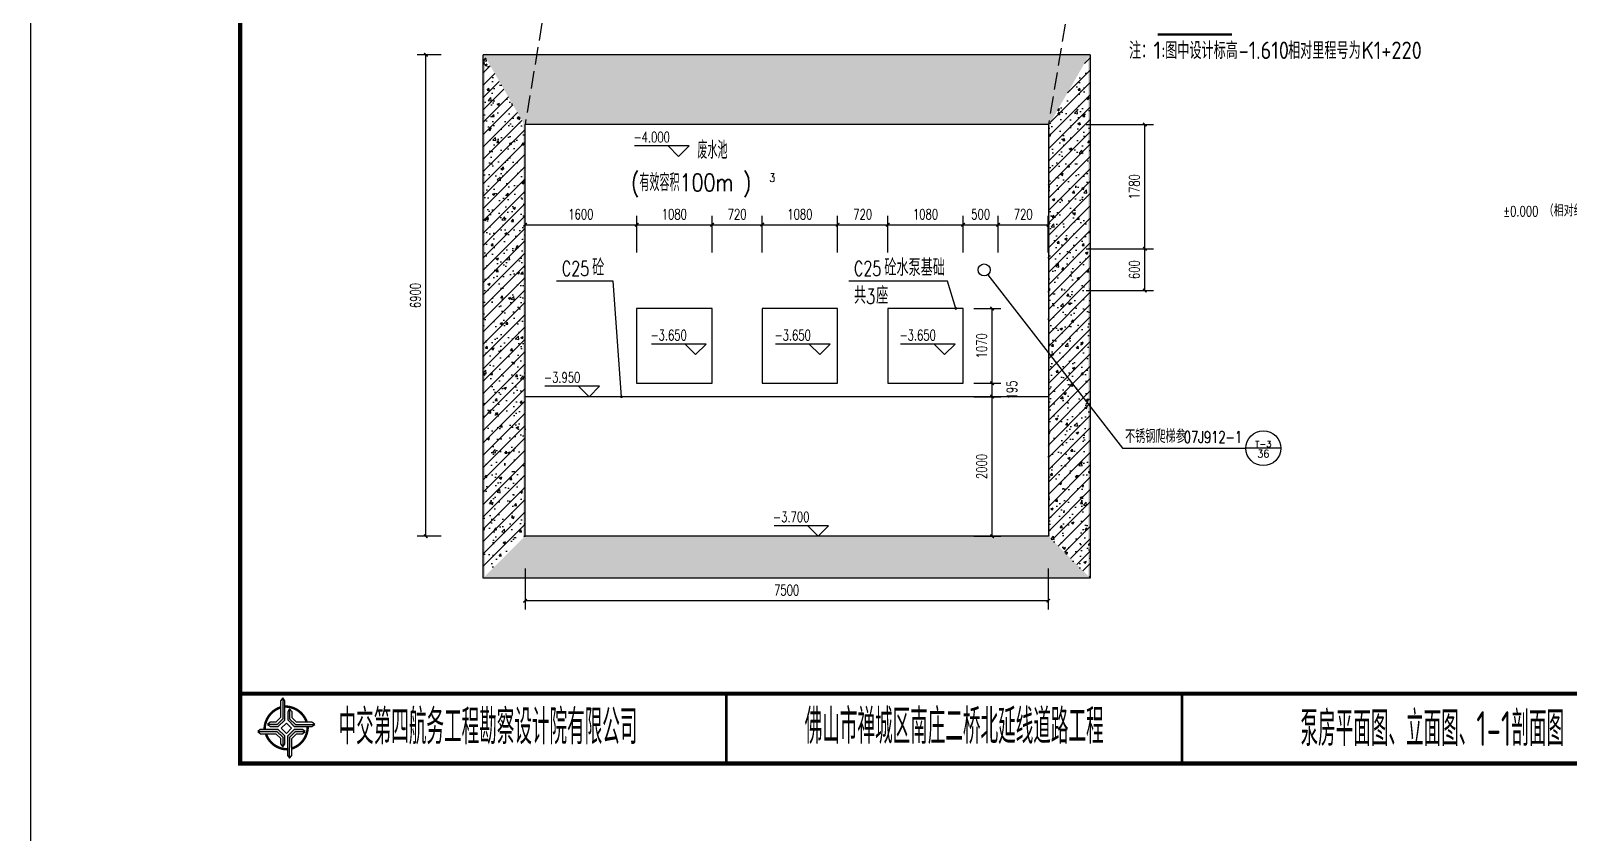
# Model space of a CAD drawing. Extents: x 45837 to 287007, y -98586 to 328021.
# Drawn here: x 45837 to 67887, y -68886 to -57385 of the extents above; entities that cross this region are included whole.
import ezdxf
from ezdxf.enums import TextEntityAlignment as Align

# ---------------------------------------------------------------- set-up
doc = ezdxf.new("R2010")
doc.units = 0
doc.header["$LTSCALE"] = 1000
doc.header["$MEASUREMENT"] = 0
doc.linetypes.add('DASH', pattern=[0.35, 0.25, -0.1])
for name, color, linetype in [('AXIS', 3, 'Continuous'), ('DIM_ELEV', 3, 'Continuous'), ('DIM_IDEN', 3, 'Continuous'), ('DIM_LEAD', 3, 'Continuous'), ('DIM_SYMB', 3, 'Continuous'), ('HIDE_B', 7, 'Continuous'), ('PUB_DIM', 3, 'Continuous'), ('PUB_HATCH', 8, 'Continuous'), ('PUB_TEXT', 7, 'Continuous'), ('PUB_WALL', 9, 'Continuous'), ('WALL', 9, 'Continuous'), ('图框', 7, 'Continuous')]:
    doc.layers.add(name, color=color, linetype=linetype)
doc.styles.add('_TCH_DIM', font='SIMPLEX', dxfattribs={"bigfont": 'GBCBIG'})
doc.styles.add('_TCH_LABEL', font='COMPLEX', dxfattribs={"bigfont": 'GBCBIG'})
doc.styles.add('DIM_FONT', font='SIMPLEX', dxfattribs={"width": 0.7, "bigfont": 'GBCBIG'})
doc.styles.add('HZTXT', font='SIMPLEX.shx', dxfattribs={"width": 0.8, "bigfont": 'gbhzfs.shx'})
doc.styles.get("Standard").update_dxf_attribs({"font": 'gbenor.shx', "bigfont": 'gbcbig.shx'})
doc.dimstyles.new('DIMN50', dxfattribs={"dimscale": 0.5, "dimtxt": 300, "dimasz": 100, "dimexe": 250, "dimexo": 300, "dimgap": 150, "dimtad": 1, "dimdec": 0, "dimzin": 0, "dimdsep": 46, "dimtxsty": 'DIM_FONT', "dimblk": 'ARCHTICK', "dimcen": 0.09, "dimclrt": 7, "dimazin": 2, "dimtfac": 1, "dimtdec": 0, "dimtix": 1, "dimtmove": 2, "dimatfit": 3, "dimldrblk": 'ARCHTICK', "dimfxl": 0, "dimtolj": 1, "dimtzin": 0, "dimarcsym": 0})
pattern_1 = [(45, (0, 0), (-88.38835, 88.38835), []), (50, (0, 0), (358.6301, -31.3761), [37.5, -412.5]), (355, (0, 0), (-69.3757, 376.096), [30, -330]), (100.4514, (29.9, -2.6), (289.2547, 344.7198), [31.8701, -350.571]), (46.1842, (0, 100), (533.6205, -82.7595), [56.25, -618.75]), (96.6356, (44.47, 93.1), (467.3314, 487.059), [47.805, -525.8565]), (351.1842, (0, 100), (467.331, 487.0593), [45, -495]), (21, (50, 75), (298.4535, -201.3094), [37.5, -412.5]), (326, (50, 75), (121.6577, 362.575), [30, -330]), (71.4514, (74.87, 58.22), (420.1113, 161.2652), [31.8701, -350.571]), (37.5, (0, 0), (6.07993, 166.44693), [0, -326, 0, -335, 0, -331.25]), (7.5, (0, 0), (131.53477, 197.20586), [0, -191, 0, -318.5, 0, -126.25]), (327.5, (-111.5, 0), (266.91122, -11.27744), [0, -125, 0, -390, 0, -517.5]), (317.5, (-161.5, 0), (291.5931, 50.0525), [0, -162.5, 0, -259, 0, -367.5])]

# ---------------------------------------------------------------- blocks, each defined once
blk = doc.blocks.new('tb')
at = {"lineweight": -3}
h = blk.add_hatch(color=256, dxfattribs=at)
h.paths.add_polyline_path([(-1.23, -0.13), (-3.78, -0.14), (-4.14, -0.41), (-1.4, -0.44), (-0.56, -1.24), (-0.54, -2.62), (-0.27, -2.2), (-0.26, -1.06)])
h.paths.add_polyline_path([(0.13, -1.08), (0.14, -3.86), (0.41, -4.26), (0.44, -1.24), (1.25, -0.43), (2.66, -0.43), (2.26, -0.16), (1.07, -0.15)])
h.paths.add_polyline_path([(1.08, 0.3), (3.62, 0.3), (4.02, 0.56), (1.25, 0.57), (0.43, 1.39), (0.43, 2.8), (0.16, 2.41), (0.15, 1.24)])
h.paths.add_polyline_path([(-0.28, 1.21), (-0.28, 3.99), (-0.56, 4.39), (-0.57, 1.41), (-1.38, 0.6), (-2.74, 0.56), (-2.33, 0.3), (-1.2, 0.29)])
for p, q in [((-0.56, 4.39), (-0.57, 1.41)), ((0.43, 2.8), (0.43, 1.39)), ((-1.38, 0.6), (-2.74, 0.56)), ((-0.57, 1.41), (-1.38, 0.6)), ((0.43, 1.39), (1.25, 0.57)), ((1.25, 0.57), (4.02, 0.56)), ((-4.14, -0.41), (-1.4, -0.44)), ((-1.4, -0.44), (-0.56, -1.24)), ((-0.56, -1.24), (-0.54, -2.62)), ((0.41, -4.26), (0.44, -1.24)), ((0.44, -1.24), (1.25, -0.43)), ((1.25, -0.43), (2.66, -0.43))]:
    blk.add_line(p, q, dxfattribs=at)
at = {"lineweight": -3, "const_width": 0.35, "flags": 128}
for points in [[(-0.9, 3.02, 0.324167), (-3.16, -0.14)], [(2.88, 0.92, 0.324403), (-0.24, 3.15)], [(0.75, -2.86, 0.325418), (3.02, 0.26)], [(-2.98, -0.76, 0.322976), (0.14, -2.98)]]:
    blk.add_lwpolyline(points, format="xyb", dxfattribs=at)
at = {"lineweight": -3, "flags": 128}
for points in [[(-0.9, 3.99), (-0.9, 1.58), (-1.53, 0.91), (-2.34, 0.91), (-2.74, 0.56), (-2.33, 0.3), (-1.2, 0.29), (-0.28, 1.21), (-0.28, 3.99), (-0.56, 4.39)], [(3.62, 0.92), (1.43, 0.92), (0.77, 1.54), (0.77, 2.38), (0.43, 2.8), (0.16, 2.41), (0.15, 1.24), (1.08, 0.3), (3.62, 0.3), (4.02, 0.56)], [(-0.04, 0.77), (0.68, 0.04), (-0.04, -0.69), (-0.77, 0.05)], [(-3.73, -0.76), (-1.54, -0.76), (-0.89, -1.39), (-0.89, -2.21), (-0.54, -2.62), (-0.27, -2.2), (-0.26, -1.06), (-1.23, -0.13), (-3.78, -0.14), (-4.14, -0.41)], [(0.75, -3.85), (0.75, -1.43), (1.4, -0.78), (2.26, -0.78), (2.66, -0.43), (2.26, -0.16), (1.07, -0.15), (0.13, -1.08), (0.14, -3.86), (0.41, -4.26)]]:
    blk.add_lwpolyline(points, close=True, dxfattribs=at)
blk = doc.blocks.new('rtt')
at = {"layer": 'PUB_TEXT', "ltscale": 250, "style": 'HZTXT', "width": 0.8}
blk.add_text('(有效容积100m )', height=250, rotation=359.9997, dxfattribs=at).set_placement((60359, -61156))
at = {"layer": 'PUB_TEXT', "ltscale": 150, "style": 'HZTXT', "width": 0.8}
blk.add_text('3', height=120, rotation=359.9997, dxfattribs=at).set_placement((62343, -61023))
blk = doc.blocks.new('_ArchTick')
at = {"color": 0, "linetype": 'ByBlock', "const_width": 0.4}
blk.add_lwpolyline([(-0.5, -0.5), (0.5, 0.5)], dxfattribs=at)
blk = doc.blocks.new('*D281')
at = {"layer": 'Defpoints', "color": 0}
for p in [(59201, -61365), (59615, -61365), (59201, -62435)]:
    blk.add_point(p, dxfattribs=at)
at = {"layer": 'PUB_DIM', "color": 0, "lineweight": -2}
for p, q in [((59351, -61365), (59740, -61365)), ((59615, -62435), (59615, -61365)), ((59351, -62435), (59740, -62435))]:
    blk.add_line(p, q, dxfattribs=at)
at = {"layer": 'PUB_DIM', "color": 0, "lineweight": -2, "xscale": 50, "yscale": 50, "zscale": 50}
for p, rotation in [((59615, -61365), 90), ((59615, -62435), 270)]:
    blk.add_blockref('_ArchTick', p, dxfattribs=dict(at, rotation=rotation))
at = {"layer": 'PUB_DIM', "color": 7, "insert": (59465, -61900), "char_height": 150, "attachment_point": 5, "rotation": 90, "style": 'DIM_FONT'}
blk.add_mtext('\\A1;1070', dxfattribs=at)
blk = doc.blocks.new('*D282')
at = {"layer": 'Defpoints', "color": 0}
for p in [(59201, -62435), (59615, -62435), (59201, -62630)]:
    blk.add_point(p, dxfattribs=at)
at = {"layer": 'PUB_DIM', "color": 0, "lineweight": -2}
for p, q in [((59351, -62435), (59740, -62435)), ((59615, -62630), (59615, -62435)), ((59351, -62630), (59740, -62630))]:
    blk.add_line(p, q, dxfattribs=at)
at = {"layer": 'PUB_DIM', "color": 0, "lineweight": -2, "xscale": 50, "yscale": 50, "zscale": 50}
for p, rotation in [((59615, -62435), 90), ((59615, -62630), 270)]:
    blk.add_blockref('_ArchTick', p, dxfattribs=dict(at, rotation=rotation))
at = {"layer": 'PUB_DIM', "color": 7, "insert": (59899, -62533), "char_height": 150, "attachment_point": 5, "rotation": 90, "style": 'DIM_FONT'}
blk.add_mtext('\\A1;195', dxfattribs=at)
blk = doc.blocks.new('*D283')
at = {"layer": 'Defpoints', "color": 0}
for p in [(59201, -62630), (59615, -62630), (59201, -64630)]:
    blk.add_point(p, dxfattribs=at)
at = {"layer": 'PUB_DIM', "color": 0, "lineweight": -2}
for p, q in [((59351, -62630), (59740, -62630)), ((59615, -64630), (59615, -62630)), ((59351, -64630), (59740, -64630))]:
    blk.add_line(p, q, dxfattribs=at)
at = {"layer": 'PUB_DIM', "color": 0, "lineweight": -2, "xscale": 50, "yscale": 50, "zscale": 50}
for p, rotation in [((59615, -62630), 90), ((59615, -64630), 270)]:
    blk.add_blockref('_ArchTick', p, dxfattribs=dict(at, rotation=rotation))
at = {"layer": 'PUB_DIM', "color": 7, "insert": (59465, -63630), "char_height": 150, "attachment_point": 5, "rotation": 90, "style": 'DIM_FONT'}
blk.add_mtext('\\A1;2000', dxfattribs=at)
blk = doc.blocks.new('*D284')
at = {"layer": 'Defpoints', "color": 0}
for p in [(60421, -60165), (59701, -60713), (60421, -60713)]:
    blk.add_point(p, dxfattribs=at)
at = {"layer": 'PUB_DIM', "color": 0, "lineweight": -2}
for p, q in [((59701, -60563), (59701, -60040)), ((59701, -60165), (60421, -60165)), ((60421, -60563), (60421, -60040))]:
    blk.add_line(p, q, dxfattribs=at)
at = {"layer": 'PUB_DIM', "color": 0, "lineweight": -2, "xscale": 50, "yscale": 50, "zscale": 50, "rotation": 180}
blk.add_blockref('_ArchTick', (59701, -60165), dxfattribs=at)
at = {"layer": 'PUB_DIM', "color": 0, "lineweight": -2, "xscale": 50, "yscale": 50, "zscale": 50}
blk.add_blockref('_ArchTick', (60421, -60165), dxfattribs=at)
at = {"layer": 'PUB_DIM', "color": 7, "insert": (60061, -60015), "char_height": 150, "attachment_point": 5, "style": 'DIM_FONT'}
blk.add_mtext('\\A1;720', dxfattribs=at)
blk = doc.blocks.new('*D285')
at = {"layer": 'Defpoints', "color": 0}
for p in [(59701, -60165), (59201, -60713), (59701, -60713)]:
    blk.add_point(p, dxfattribs=at)
at = {"layer": 'PUB_DIM', "color": 0, "lineweight": -2}
for p, q in [((59201, -60563), (59201, -60040)), ((59201, -60165), (59701, -60165)), ((59701, -60563), (59701, -60040))]:
    blk.add_line(p, q, dxfattribs=at)
at = {"layer": 'PUB_DIM', "color": 0, "lineweight": -2, "xscale": 50, "yscale": 50, "zscale": 50, "rotation": 180}
blk.add_blockref('_ArchTick', (59201, -60165), dxfattribs=at)
at = {"layer": 'PUB_DIM', "color": 0, "lineweight": -2, "xscale": 50, "yscale": 50, "zscale": 50}
blk.add_blockref('_ArchTick', (59701, -60165), dxfattribs=at)
at = {"layer": 'PUB_DIM', "color": 7, "insert": (59451, -60015), "char_height": 150, "attachment_point": 5, "style": 'DIM_FONT'}
blk.add_mtext('\\A1;500', dxfattribs=at)
blk = doc.blocks.new('*D286')
at = {"layer": 'Defpoints', "color": 0}
for p in [(59201, -60165), (58121, -60713), (59201, -60713)]:
    blk.add_point(p, dxfattribs=at)
at = {"layer": 'PUB_DIM', "color": 0, "lineweight": -2}
for p, q in [((58121, -60563), (58121, -60040)), ((58121, -60165), (59201, -60165)), ((59201, -60563), (59201, -60040))]:
    blk.add_line(p, q, dxfattribs=at)
at = {"layer": 'PUB_DIM', "color": 0, "lineweight": -2, "xscale": 50, "yscale": 50, "zscale": 50, "rotation": 180}
blk.add_blockref('_ArchTick', (58121, -60165), dxfattribs=at)
at = {"layer": 'PUB_DIM', "color": 0, "lineweight": -2, "xscale": 50, "yscale": 50, "zscale": 50}
blk.add_blockref('_ArchTick', (59201, -60165), dxfattribs=at)
at = {"layer": 'PUB_DIM', "color": 7, "insert": (58661, -60015), "char_height": 150, "attachment_point": 5, "style": 'DIM_FONT'}
blk.add_mtext('\\A1;1080', dxfattribs=at)
blk = doc.blocks.new('*D287')
at = {"layer": 'Defpoints', "color": 0}
for p in [(58121, -60165), (57401, -60713), (58121, -60713)]:
    blk.add_point(p, dxfattribs=at)
at = {"layer": 'PUB_DIM', "color": 0, "lineweight": -2}
for p, q in [((57401, -60563), (57401, -60040)), ((57401, -60165), (58121, -60165)), ((58121, -60563), (58121, -60040))]:
    blk.add_line(p, q, dxfattribs=at)
at = {"layer": 'PUB_DIM', "color": 0, "lineweight": -2, "xscale": 50, "yscale": 50, "zscale": 50, "rotation": 180}
blk.add_blockref('_ArchTick', (57401, -60165), dxfattribs=at)
at = {"layer": 'PUB_DIM', "color": 0, "lineweight": -2, "xscale": 50, "yscale": 50, "zscale": 50}
blk.add_blockref('_ArchTick', (58121, -60165), dxfattribs=at)
at = {"layer": 'PUB_DIM', "color": 7, "insert": (57761, -60015), "char_height": 150, "attachment_point": 5, "style": 'DIM_FONT'}
blk.add_mtext('\\A1;720', dxfattribs=at)
blk = doc.blocks.new('*D288')
at = {"layer": 'Defpoints', "color": 0}
for p in [(57401, -60165), (56321, -60713), (57401, -60713)]:
    blk.add_point(p, dxfattribs=at)
at = {"layer": 'PUB_DIM', "color": 0, "lineweight": -2}
for p, q in [((56321, -60563), (56321, -60040)), ((56321, -60165), (57401, -60165)), ((57401, -60563), (57401, -60040))]:
    blk.add_line(p, q, dxfattribs=at)
at = {"layer": 'PUB_DIM', "color": 0, "lineweight": -2, "xscale": 50, "yscale": 50, "zscale": 50, "rotation": 180}
blk.add_blockref('_ArchTick', (56321, -60165), dxfattribs=at)
at = {"layer": 'PUB_DIM', "color": 0, "lineweight": -2, "xscale": 50, "yscale": 50, "zscale": 50}
blk.add_blockref('_ArchTick', (57401, -60165), dxfattribs=at)
at = {"layer": 'PUB_DIM', "color": 7, "insert": (56861, -60015), "char_height": 150, "attachment_point": 5, "style": 'DIM_FONT'}
blk.add_mtext('\\A1;1080', dxfattribs=at)
blk = doc.blocks.new('*D289')
at = {"layer": 'Defpoints', "color": 0}
for p in [(56321, -60165), (55601, -60713), (56321, -60713)]:
    blk.add_point(p, dxfattribs=at)
at = {"layer": 'PUB_DIM', "color": 0, "lineweight": -2}
for p, q in [((55601, -60563), (55601, -60040)), ((55601, -60165), (56321, -60165)), ((56321, -60563), (56321, -60040))]:
    blk.add_line(p, q, dxfattribs=at)
at = {"layer": 'PUB_DIM', "color": 0, "lineweight": -2, "xscale": 50, "yscale": 50, "zscale": 50, "rotation": 180}
blk.add_blockref('_ArchTick', (55601, -60165), dxfattribs=at)
at = {"layer": 'PUB_DIM', "color": 0, "lineweight": -2, "xscale": 50, "yscale": 50, "zscale": 50}
blk.add_blockref('_ArchTick', (56321, -60165), dxfattribs=at)
at = {"layer": 'PUB_DIM', "color": 7, "insert": (55961, -60015), "char_height": 150, "attachment_point": 5, "style": 'DIM_FONT'}
blk.add_mtext('\\A1;720', dxfattribs=at)
blk = doc.blocks.new('*D290')
at = {"layer": 'Defpoints', "color": 0}
for p in [(55601, -60165), (54521, -60713), (55601, -60713)]:
    blk.add_point(p, dxfattribs=at)
at = {"layer": 'PUB_DIM', "color": 0, "lineweight": -2}
for p, q in [((54521, -60563), (54521, -60040)), ((54521, -60165), (55601, -60165)), ((55601, -60563), (55601, -60040))]:
    blk.add_line(p, q, dxfattribs=at)
at = {"layer": 'PUB_DIM', "color": 0, "lineweight": -2, "xscale": 50, "yscale": 50, "zscale": 50, "rotation": 180}
blk.add_blockref('_ArchTick', (54521, -60165), dxfattribs=at)
at = {"layer": 'PUB_DIM', "color": 0, "lineweight": -2, "xscale": 50, "yscale": 50, "zscale": 50}
blk.add_blockref('_ArchTick', (55601, -60165), dxfattribs=at)
at = {"layer": 'PUB_DIM', "color": 7, "insert": (55061, -60015), "char_height": 150, "attachment_point": 5, "style": 'DIM_FONT'}
blk.add_mtext('\\A1;1080', dxfattribs=at)
blk = doc.blocks.new('*D291')
at = {"layer": 'Defpoints', "color": 0}
for p in [(54521, -60165), (52921, -60713), (54521, -60713)]:
    blk.add_point(p, dxfattribs=at)
at = {"layer": 'PUB_DIM', "color": 0, "lineweight": -2}
for p, q in [((52921, -60563), (52921, -60040)), ((52921, -60165), (54521, -60165)), ((54521, -60563), (54521, -60040))]:
    blk.add_line(p, q, dxfattribs=at)
at = {"layer": 'PUB_DIM', "color": 0, "lineweight": -2, "xscale": 50, "yscale": 50, "zscale": 50, "rotation": 180}
blk.add_blockref('_ArchTick', (52921, -60165), dxfattribs=at)
at = {"layer": 'PUB_DIM', "color": 0, "lineweight": -2, "xscale": 50, "yscale": 50, "zscale": 50}
blk.add_blockref('_ArchTick', (54521, -60165), dxfattribs=at)
at = {"layer": 'PUB_DIM', "color": 7, "insert": (53721, -60015), "char_height": 150, "attachment_point": 5, "style": 'DIM_FONT'}
blk.add_mtext('\\A1;1600', dxfattribs=at)
blk = doc.blocks.new('*D292')
at = {"layer": 'Defpoints', "color": 0}
for p in [(60812, -58730), (61804, -58730), (60812, -60510)]:
    blk.add_point(p, dxfattribs=at)
at = {"layer": 'PUB_DIM', "color": 0, "lineweight": -2}
for p, q in [((60962, -58730), (61929, -58730)), ((61804, -60510), (61804, -58730)), ((60962, -60510), (61929, -60510))]:
    blk.add_line(p, q, dxfattribs=at)
at = {"layer": 'PUB_DIM', "color": 0, "lineweight": -2, "xscale": 50, "yscale": 50, "zscale": 50}
for p, rotation in [((61804, -58730), 90), ((61804, -60510), 270)]:
    blk.add_blockref('_ArchTick', p, dxfattribs=dict(at, rotation=rotation))
at = {"layer": 'PUB_DIM', "color": 7, "insert": (61654, -59620), "char_height": 150, "attachment_point": 5, "rotation": 90, "style": 'DIM_FONT'}
blk.add_mtext('\\A1;1780', dxfattribs=at)
blk = doc.blocks.new('*D293')
at = {"layer": 'Defpoints', "color": 0}
for p in [(60812, -60510), (61804, -60510), (60812, -61110)]:
    blk.add_point(p, dxfattribs=at)
at = {"layer": 'PUB_DIM', "color": 0, "lineweight": -2}
for p, q in [((60962, -60510), (61929, -60510)), ((61804, -61110), (61804, -60510)), ((60962, -61110), (61929, -61110))]:
    blk.add_line(p, q, dxfattribs=at)
at = {"layer": 'PUB_DIM', "color": 0, "lineweight": -2, "xscale": 50, "yscale": 50, "zscale": 50}
for p, rotation in [((61804, -60510), 90), ((61804, -61110), 270)]:
    blk.add_blockref('_ArchTick', p, dxfattribs=dict(at, rotation=rotation))
at = {"layer": 'PUB_DIM', "color": 7, "insert": (61654, -60810), "char_height": 150, "attachment_point": 5, "rotation": 90, "style": 'DIM_FONT'}
blk.add_mtext('\\A1;600', dxfattribs=at)
blk = doc.blocks.new('*D371')
at = {"layer": 'Defpoints', "color": 0}
for p in [(52921, -64941), (60421, -64941), (60421, -65553)]:
    blk.add_point(p, dxfattribs=at)
at = {"layer": 'PUB_DIM', "color": 0, "lineweight": -2}
for p, q in [((52921, -65091), (52921, -65678)), ((60421, -65091), (60421, -65678)), ((52921, -65553), (60421, -65553))]:
    blk.add_line(p, q, dxfattribs=at)
at = {"layer": 'PUB_DIM', "color": 0, "lineweight": -2, "xscale": 50, "yscale": 50, "zscale": 50, "rotation": 180}
blk.add_blockref('_ArchTick', (52921, -65553), dxfattribs=at)
at = {"layer": 'PUB_DIM', "color": 0, "lineweight": -2, "xscale": 50, "yscale": 50, "zscale": 50}
blk.add_blockref('_ArchTick', (60421, -65553), dxfattribs=at)
at = {"layer": 'PUB_DIM', "color": 7, "insert": (56671, -65403), "char_height": 150, "attachment_point": 5, "style": 'DIM_FONT'}
blk.add_mtext('\\A1;7500', dxfattribs=at)
blk = doc.blocks.new('*D372')
at = {"layer": 'AXIS', "color": 0, "lineweight": -2}
for p, q in [((51717, -57730), (51375, -57730)), ((51500, -64630), (51500, -57730)), ((51717, -64630), (51375, -64630))]:
    blk.add_line(p, q, dxfattribs=at)
at = {"layer": 'Defpoints', "color": 0}
for p in [(51500, -57730), (51867, -57730), (51867, -64630)]:
    blk.add_point(p, dxfattribs=at)
at = {"layer": 'AXIS', "color": 0, "lineweight": -2, "xscale": 50, "yscale": 50, "zscale": 50}
for p, rotation in [((51500, -57730), 90), ((51500, -64630), 270)]:
    blk.add_blockref('_ArchTick', p, dxfattribs=dict(at, rotation=rotation))
at = {"layer": 'AXIS', "color": 7, "insert": (51350, -61180), "char_height": 150, "attachment_point": 5, "rotation": 90, "style": 'DIM_FONT'}
blk.add_mtext('\\A1;6900', dxfattribs=at)

msp = doc.modelspace()

# ---------------------------------------------------------------- hatches: boundary and pattern name
at = {"layer": 'PUB_HATCH'}
h = msp.add_hatch(dxfattribs=at)
h.set_pattern_fill('钢筋混凝土', color=256, scale=50, style=0)
h.set_pattern_definition(pattern_1)
h.paths.add_polyline_path([(52321.4, -65230.1), (52921.4, -64630.1), (52921.4, -58730.1), (52896.4, -58705.1), (52346.4, -57755.1), (52321.4, -57730.1)])
h = msp.add_hatch(dxfattribs=at)
h.set_pattern_fill('钢筋混凝土', color=256, scale=50, style=0)
h.set_pattern_definition(pattern_1)
h.paths.add_polyline_path([(60446.3, -58705.1), (60996.3, -57755.1), (61021.3, -57730.1), (52321.4, -57730.1), (52346.4, -57755.1), (52896.4, -58705.1), (52921.4, -58730.1), (60421.3, -58730.1)])
h = msp.add_hatch(dxfattribs=at)
h.set_pattern_fill('钢筋混凝土', color=256, scale=50, style=0)
h.set_pattern_definition(pattern_1)
h.paths.add_polyline_path([(60996.3, -57755.1), (60446.3, -58705.1), (60421.3, -58730.1), (60421.3, -64630.1), (61021.3, -65230.1), (61021.3, -57730.1)])
h = msp.add_hatch(dxfattribs=at)
h.set_pattern_fill('钢筋混凝土', color=256, scale=50, style=0)
h.set_pattern_definition(pattern_1)
h.paths.add_polyline_path([(61021.3, -65230.1), (60421.3, -64630.1), (52921.4, -64630.1), (52321.4, -65230.1)])
at = {"layer": 'PUB_WALL'}
for points in [[(52321.4, -65230.1), (52321.4, -57730.1), (52346.4, -57755.1), (52346.4, -65205.1)], [(61021.3, -57730.1), (52321.4, -57730.1), (52346.4, -57755.1), (60996.3, -57755.1)], [(61021.3, -57730.1), (61021.3, -65230.1), (60996.3, -65205.1), (60996.3, -57755.1)], [(52921.4, -64630.1), (52921.4, -58730.1), (52896.4, -58705.1), (52896.4, -64655.1)], [(60421.3, -58730.1), (52921.4, -58730.1), (52896.4, -58705.1), (60446.3, -58705.1)], [(60421.3, -58730.1), (60421.3, -64630.1), (60446.3, -64655.1), (60446.3, -58705.1)], [(60421.3, -64630.1), (52921.4, -64630.1), (52896.4, -64655.1), (60446.3, -64655.1)], [(61021.3, -65230.1), (52321.4, -65230.1), (52346.4, -65205.1), (60996.3, -65205.1)]]:
    msp.add_hatch(color=256, dxfattribs=at).paths.add_polyline_path(points)

# ---------------------------------------------------------------- linework, layer by layer
at = {"linetype": 'DASH'}
for p, q in [((54599.9, -48644.7), (52921.4, -58730.1)), ((62099.9, -48659.7), (60421.3, -58730.1))]:
    msp.add_line(p, q, dxfattribs=at)
msp.add_line((60421.3, -62630.1), (52921.4, -62630.1))
for points in [[(55600.9, -61365.1), (54520.9, -61365.1), (54520.9, -62435.1), (55600.9, -62435.1)], [(57400.9, -61365.1), (56320.9, -61365.1), (56320.9, -62435.1), (57400.9, -62435.1)], [(59200.9, -61365.1), (58120.9, -61365.1), (58120.9, -62435.1), (59200.9, -62435.1)]]:
    msp.add_lwpolyline(points, close=True)
at = {"layer": 'DIM_ELEV'}
for p, q in [((55272.8, -59036.7), (54490.3, -59036.7)), ((55122.8, -59186.7), (54972.8, -59036.7)), ((55122.8, -59186.7), (55272.8, -59036.7)), ((55515.8, -61874.8), (54733.3, -61874.8)), ((55365.8, -62024.8), (55215.8, -61874.8)), ((55365.8, -62024.8), (55515.8, -61874.8)), ((57293.8, -61874.8), (56511.3, -61874.8)), ((57143.8, -62024.8), (56993.8, -61874.8)), ((57143.8, -62024.8), (57293.8, -61874.8)), ((59085.1, -61874.8), (58302.6, -61874.8)), ((58935.1, -62024.8), (58785.1, -61874.8)), ((58935.1, -62024.8), (59085.1, -61874.8)), ((53989.1, -62480.1), (53206.6, -62480.1)), ((53839.1, -62630.1), (53689.1, -62480.1)), ((53839.1, -62630.1), (53989.1, -62480.1)), ((57272.4, -64480.1), (56489.9, -64480.1)), ((57122.4, -64630.1), (56972.4, -64480.1)), ((57122.4, -64630.1), (57272.4, -64480.1))]:
    msp.add_line(p, q, dxfattribs=at)
at = {"layer": 'DIM_IDEN'}
for p, q in [((59554, -60881.2), (61483.3, -63368.1)), ((61483.3, -63368.1), (63252.6, -63368.1)), ((63752.6, -63368.1), (63252.6, -63368.1))]:
    msp.add_line(p, q, dxfattribs=at)
for centre, radius in [((59501.3, -60813.3), 86), ((63502.6, -63368.1), 250)]:
    msp.add_circle(centre, radius, dxfattribs=at)
at = {"layer": 'DIM_LEAD'}
for p, q in [((54182, -60973.5), (53373.1, -60973.5)), ((54302.3, -62630.1), (54182, -60973.5)), ((54302.3, -62630.1), (54182, -60973.5)), ((58975.3, -60973.5), (57559.8, -60973.5)), ((59095.6, -61365.1), (58975.3, -60973.5)), ((59095.6, -61365.1), (58975.3, -60973.5))]:
    msp.add_line(p, q, dxfattribs=at)
at = {"layer": 'DIM_LEAD', "const_width": 20}
for points in [[(59098.6, -61374.7, 1), (59092.7, -61355.6, 1)], [(59098.6, -61374.7, 1), (59092.7, -61355.6, 1)], [(54303, -62640.1, 1), (54301.5, -62620.1, 1)], [(54303, -62640.1, 1), (54301.5, -62620.1, 1)]]:
    msp.add_lwpolyline(points, format="xyb", close=True, dxfattribs=at)
at = {"layer": 'DIM_SYMB', "const_width": 35}
msp.add_lwpolyline([(61989.8, -57439.8), (63052.6, -57439.8)], dxfattribs=at)
at = {"layer": 'DIM_SYMB'}
msp.add_lwpolyline([(56909.9, -63781.4, 0, 0, 0), (56909.9, -63350.8, 40, 0, 0), (56909.9, -63200.8, 0, 0, 0)], format="xyseb", dxfattribs=at)
at = {"layer": 'HIDE_B', "flags": 128}
msp.add_lwpolyline([(48837, -66886.1), (48837, -66886.1), (48837, -66886.1), (48837, -40186.1), (48837, -40186.1), (48837, -40186.1), (86837, -40186.1), (86837, -40186.1), (86837, -40186.1), (86837, -40186.1), (86837, -40186.1), (86837, -40186.1), (86837, -66886.1), (86837, -66886.1), (48837, -66886.1)], close=True, dxfattribs=at)
at = {"layer": 'WALL'}
for p, q in [((52321.4, -65230.1), (52321.4, -57730.1)), ((61021.3, -57730.1), (52321.4, -57730.1)), ((61021.3, -57730.1), (61021.3, -65230.1)), ((52921.4, -64630.1), (52921.4, -58730.1)), ((60421.3, -58730.1), (52921.4, -58730.1)), ((60421.3, -58730.1), (60421.3, -64630.1)), ((60421.3, -64630.1), (52921.4, -64630.1)), ((61021.3, -65230.1), (52321.4, -65230.1))]:
    msp.add_line(p, q, dxfattribs=at)
at = {"layer": '图框', "linetype": 'Continuous'}
for points in [[(45837, -68886.1), (45837, -39186.1)], [(45837, -98586.1), (45837, -68886.1)]]:
    msp.add_lwpolyline(points, dxfattribs=at)
at = {"layer": '图框', "linetype": 'Continuous', "const_width": 60}
for points in [[(86837, -40186.1), (48837, -40186.1), (48837, -67886.1), (86837, -67886.1), (86837, -40186.1)], [(48837, -66886.1), (86837, -66886.1)]]:
    msp.add_lwpolyline(points, dxfattribs=at)
at = {"layer": '图框', "const_width": 40}
for points in [[(55805.8, -66886.1), (55805.8, -67886.1)], [(62337, -67886.1), (62337, -66886.1)]]:
    msp.add_lwpolyline(points, dxfattribs=at)

# ---------------------------------------------------------------- block references
msp.add_blockref('rtt', (-5919, 1471.5))
at = {"lineweight": -3, "xscale": 100, "yscale": 100, "zscale": 100}
msp.add_blockref('tb', (49504.4, -67385.5), dxfattribs=at)

# ---------------------------------------------------------------- texts
at = {"layer": 'DIM_SYMB', "color": 7}
for s, height, p in [('注：', 241.13, (61577.8, -57790)), ('1:', 250, (61928.9, -57790)), ('图中设计标高', 241.13, (62095.6, -57790)), ('-1.610', 250, (63148.8, -57790)), ('相对里程号为', 241.13, (63857.1, -57790)), ('K1+220', 250, (64910.3, -57790))]:
    msp.add_text(s, height=height, dxfattribs=at).set_placement(p)
at = {"layer": 'PUB_TEXT', "width": 0.705882}
for s, height, style, p in [('-4.000', 148.75, '_TCH_DIM', (54475.3, -58984.2)), ('%%P0.000', 148.75, '_TCH_DIM', (66940.4, -60046.6)), ('C25', 212.5, '_TCH_DIM', (53448.1, -60898.5)), ('C25', 212.5, '_TCH_DIM', (57634.8, -60898.5)), ('3', 212.5, '_TCH_DIM', (57810.3, -61298.5)), ('-3.650', 148.75, '_TCH_DIM', (54718.3, -61822.3)), ('-3.650', 148.75, '_TCH_DIM', (56496.3, -61822.3)), ('-3.650', 148.75, '_TCH_DIM', (58287.6, -61822.3)), ('-3.950', 148.75, '_TCH_DIM', (53191.6, -62427.6)), ('07J912-1', 170, '_TCH_LABEL', (62364, -63293.2)), ('-3.700', 148.75, '_TCH_DIM', (56474.9, -64427.6))]:
    msp.add_text(s, height=height, dxfattribs=dict(at, style=style)).set_placement(p)
at = {"layer": 'PUB_TEXT', "ltscale": 250, "style": 'HZTXT', "width": 0.8}
msp.add_text('废水池', height=250, rotation=0.00033, dxfattribs=at).set_placement((55391.4, -59220.2))
at = {"layer": 'PUB_TEXT'}
for s, height, style, p in [('（相对绝对设计标高', 168.79, '_TCH_DIM', (67520.4, -60046.6)), ('砼', 241.1, '_TCH_DIM', (53883.8, -60898.5)), ('砼水泵基础', 241.13, '_TCH_DIM', (58070.5, -60898.5)), ('共', 241.1, '_TCH_DIM', (57634.8, -61298.5)), ('座', 241.1, '_TCH_DIM', (57953.1, -61298.5)), ('不锈钢爬梯参', 192.91, '_TCH_LABEL', (61521.5, -63293.2))]:
    msp.add_text(s, height=height, dxfattribs=dict(at, style=style)).set_placement(p)
at = {"layer": 'PUB_TEXT', "style": '_TCH_LABEL'}
for s, height, p, p2 in [('T-3', 84.07, (63384.5, -63351.3), (63620.7, -63351.3)), ('36', 110.96, (63415.4, -63501.3), (63589.8, -63501.3))]:
    msp.add_text(s, height=height, dxfattribs=at).set_placement(p, p2, align=Align.FIT)
at = {"layer": '图框', "width": 0.7}
for s, p in [('中交第四航务工程勘察设计院有限公司', (52389.9, -67361.2)), ('佛山市禅城区南庄二桥北延线道路工程', (59071.4, -67354.6))]:
    msp.add_text(s, height=500, dxfattribs=at).set_placement(p, align=Align.MIDDLE_CENTER)
msp.add_attdef('泵房平面图、立面图、1-1剖面图', text='图 纸 名 称', height=500, dxfattribs=at).set_placement((65924.3, -67386.1), align=Align.MIDDLE_CENTER)

# ---------------------------------------------------------------- dimensions: what is measured, and where the dimension line sits
at = {"layer": 'AXIS'}
dim = msp.add_aligned_dim(p1=(51867.4, -64630.1), p2=(51867.4, -57730.1), distance=366.9, dimstyle='DIMN50', dxfattribs=at)
dim.commit()
dim.dimension.update_dxf_attribs({"geometry": '*D372', "text_midpoint": (51350.4, -61180.1)})
at = {"layer": 'PUB_DIM'}
for p1, p2, distance, picture, middle in [((60812.1, -60510.3), (60812.1, -58730.1), -991.7, '*D292', (61653.7, -59620.2)), ((52921.3953, -60713.1393), (54520.9175, -60713.1393), 548.0223, '*D291', (53721.1564, -60015.117)), ((54520.9, -60713.1), (55600.9, -60713.1), 548, '*D290', (55060.9, -60015.1)), ((55600.9, -60713.1), (56320.9, -60713.1), 548, '*D289', (55960.9, -60015.1)), ((56320.9, -60713.1), (57400.9, -60713.1), 548, '*D288', (56860.9, -60015.1)), ((57400.9, -60713.1), (58120.9, -60713.1), 548, '*D287', (57760.9, -60015.1)), ((58120.9, -60713.1), (59200.9, -60713.1), 548, '*D286', (58660.9, -60015.1)), ((59200.9, -60713.1), (59701.3, -60713.1), 548, '*D285', (59451.1, -60015.1)), ((59701.3, -60713.1), (60421.3, -60713.1), 548, '*D284', (60061.3, -60015.1)), ((60812.1, -61110.3), (60812.1, -60510.3), -991.7, '*D293', (61653.7, -60810.3)), ((59200.9, -62435.1), (59200.9, -61365.1), -413.9, '*D281', (59464.9, -61900.1)), ((59200.9, -64630.1), (59200.9, -62630.1), -413.9, '*D283', (59464.9, -63630.1)), ((52921.4, -64940.8), (60421.3, -64940.8), -612.4, '*D371', (56671.3, -65403.2))]:
    dim = msp.add_aligned_dim(p1=p1, p2=p2, distance=distance, dimstyle='DIMN50', dxfattribs=at)
    dim.commit()
    dim.dimension.update_dxf_attribs({"geometry": picture, "text_midpoint": middle})
dim = msp.add_linear_dim(base=(59614.9, -62435.1), p1=(59200.9, -62630.1), p2=(59200.9, -62435.1), angle=90, dimstyle='DIMN50', dxfattribs=at)
dim.commit()
dim.dimension.update_dxf_attribs({"geometry": '*D282', "text_midpoint": (59898.6, -62532.6), "dimtype": 129})

doc.saveas('drawing.dxf')
